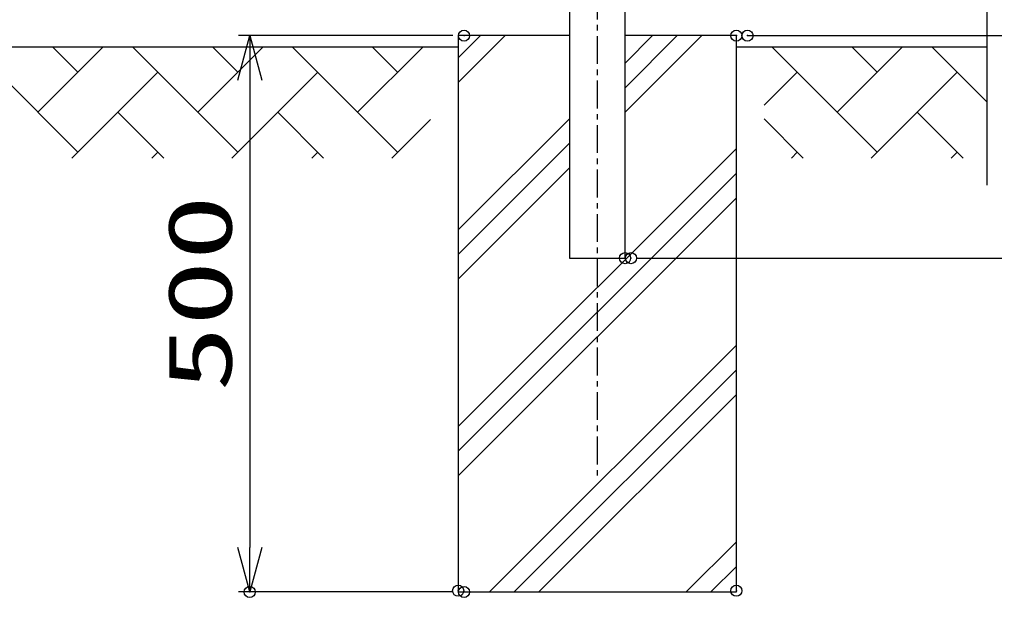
# Model space of a CAD drawing. Units: millimetres, scale not verified. Extents: x -4425 to 4425, y -3150 to 3150.
# Drawn here: x -2004 to -1128, y -1225 to -706 of the extents above; entities that cross this region are included whole.
import ezdxf
from ezdxf.enums import TextEntityAlignment as Align

# ---------------------------------------------------------------- set-up
doc = ezdxf.new("R2010")
doc.units = ezdxf.units.MM
doc.header["$LTSCALE"] = 20
doc.header["$PDMODE"] = 32
doc.header["$PDSIZE"] = 10
doc.linetypes.add('USER1', pattern=[2, 1.25, -0.25, 0.25, -0.25])
for name, color, linetype, lineweight in [('0-1_0', 7, 'Continuous', 25), ('0-3_寸法線', 4, 'Continuous', 25), ('0-4_寸法', 4, 'Continuous', 25), ('0-6_LAYER04', 1, 'USER1', 25), ('0-7_外形線', 7, 'Continuous', 25), ('0-9_EXTCNT-L', 4, 'Continuous', 25), ('0-D_ハッチング', 4, 'Continuous', 25)]:
    doc.layers.add(name, color=color, linetype=linetype, lineweight=lineweight)
doc.layers.add('0-5_DEFPOINTS', color=7, linetype='Continuous')
doc.styles.add('ＭＳ ゴシック', font='')
doc.styles.get('ＭＳ ゴシック').set_extended_font_data('MS Gothic')

# ---------------------------------------------------------------- blocks, each defined once
blk = doc.blocks.new('_Open30')
at = {"layer": '0-4_寸法'}
blk.add_line((0, 0), (-20, 0), dxfattribs=at)
blk.add_lwpolyline([(-20, 5.36), (0, 0), (-20, -5.36)], dxfattribs=at)

msp = doc.modelspace()

# ---------------------------------------------------------------- linework, layer by layer
at = {"layer": '0-1_0'}
for p, q in [((-1610.16, -740.1), (-1590.17, -720.11)), ((-1610.16, -762.2), (-1568.07, -720.11)), ((-1460.16, -744.78), (-1435.49, -720.11)), ((-1460.16, -766.88), (-1413.39, -720.11)), ((-1460.16, -788.98), (-1391.29, -720.11)), ((-1610.16, -894.78), (-1510.16, -794.78)), ((-1610.16, -916.88), (-1510.16, -816.88)), ((-1610.16, -1071.56), (-1360.16, -821.56)), ((-1610.16, -938.98), (-1510.16, -838.98)), ((-1610.16, -1093.66), (-1360.16, -843.66)), ((-1610.16, -1115.75), (-1360.16, -865.75)), ((-1581.93, -1220.11), (-1360.16, -998.34)), ((-1559.84, -1220.11), (-1360.16, -1020.43)), ((-1537.74, -1220.11), (-1360.16, -1042.53)), ((-1405.16, -1220.11), (-1360.16, -1175.11)), ((-1383.06, -1220.11), (-1360.16, -1197.21)), ((-1360.96, -1220.11), (-1360.16, -1219.31))]:
    msp.add_line(p, q, dxfattribs=at)
at = {"layer": '0-3_寸法線'}
for p, q in [((-1614.91, -720.11), (-1807.48, -720.11)), ((-1350.16, -720.11), (-864.03, -720.11)), ((-1350.16, -720.11), (-864.03, -720.11)), ((-1340.16, -720.11), (-708.72, -720.11)), ((-1797.48, -760.11), (-1797.48, -1180.11)), ((-1450.16, -920.11), (-864.03, -920.11)), ((-1444.91, -920.11), (-557.92, -920.11)), ((-1614.91, -1220.11), (-1807.48, -1220.11))]:
    msp.add_line(p, q, dxfattribs=at)
at = {"layer": '0-5_DEFPOINTS'}
for p in [(-1604.91, -720.11), (-1360.16, -720.11), (-1350.16, -720.11), (-1460.16, -920.11), (-1454.91, -920.11), (-1797.48, -1220.11), (-1610.16, -1219.03), (-1604.91, -1220.11), (-1360.16, -1219.03)]:
    msp.add_point(p, dxfattribs=at)
at = {"layer": '0-6_LAYER04'}
msp.add_line((-1485.16, 439.45), (-1485.16, -1116.05), dxfattribs=at)
at = {"layer": '0-7_外形線'}
for p, q in [((-1510.16, 404.89), (-1510.16, -920.11)), ((-1460.16, -920.11), (-1460.16, 404.89)), ((-1610.16, -720.11), (-1610.16, -1220.11)), ((-1510.16, -720.11), (-1610.16, -720.11)), ((-1360.16, -720.11), (-1460.16, -720.11)), ((-1360.16, -1220.11), (-1360.16, -720.11)), ((-2560.16, -730.11), (-1610.16, -730.11)), ((-1360.16, -730.11), (-1135.16, -730.11)), ((-1510.16, -920.11), (-1460.16, -920.11)), ((-1610.16, -1220.11), (-1360.16, -1220.11))]:
    msp.add_line(p, q, dxfattribs=at)
at = {"layer": '0-9_EXTCNT-L'}
msp.add_line((-1135.16, 571.47), (-1135.16, -854.61), dxfattribs=at)
at = {"layer": '0-D_ハッチング'}
for p, q in [((-1951.96, -824.78), (-2046.63, -730.11)), ((-1987.88, -788.86), (-1929.14, -730.11)), ((-1951.96, -752.94), (-1974.79, -730.11)), ((-1808.28, -824.78), (-1902.95, -730.11)), ((-1844.2, -788.86), (-1785.45, -730.11)), ((-1808.28, -752.94), (-1831.1, -730.11)), ((-1664.6, -824.78), (-1759.26, -730.11)), ((-1700.52, -788.86), (-1641.77, -730.11)), ((-1664.6, -752.94), (-1687.42, -730.11)), ((-1233.54, -824.78), (-1328.21, -730.11)), ((-1269.46, -788.86), (-1210.72, -730.11)), ((-1233.54, -752.94), (-1256.37, -730.11)), ((-1135.16, -779.48), (-1184.53, -730.11)), ((-1957.3, -830.11), (-1880.12, -752.94)), ((-1813.61, -830.11), (-1736.44, -752.94)), ((-1335.16, -782.71), (-1305.38, -752.94)), ((-1238.88, -830.11), (-1161.7, -752.94)), ((-1874.79, -830.11), (-1916.04, -788.86)), ((-1731.1, -830.11), (-1772.36, -788.86)), ((-1669.93, -830.11), (-1635.16, -795.34)), ((-1300.05, -830.11), (-1335.16, -795)), ((-1156.37, -830.11), (-1197.62, -788.86)), ((-1885.45, -830.11), (-1880.12, -824.78)), ((-1741.77, -830.11), (-1736.44, -824.78)), ((-1310.72, -830.11), (-1305.38, -824.78)), ((-1167.03, -830.11), (-1161.7, -824.78))]:
    msp.add_line(p, q, dxfattribs=at)

# ---------------------------------------------------------------- block references
at = {"layer": '0-3_寸法線', "xscale": 2, "yscale": 2}
for p, rotation in [((-1797.48, -720.11), 90), ((-1797.48, -1220.11), 270)]:
    msp.add_blockref('_Open30', p, dxfattribs=dict(at, rotation=rotation))

# ---------------------------------------------------------------- texts
at = {"layer": '0-3_寸法線', "color": 2, "style": 'ＭＳ ゴシック', "width": 1.5}
msp.add_text('500', height=57.77, rotation=90, dxfattribs=at).set_placement((-1796.37, -1040.11), align=Align.BOTTOM_LEFT)

doc.saveas('drawing.dxf')
